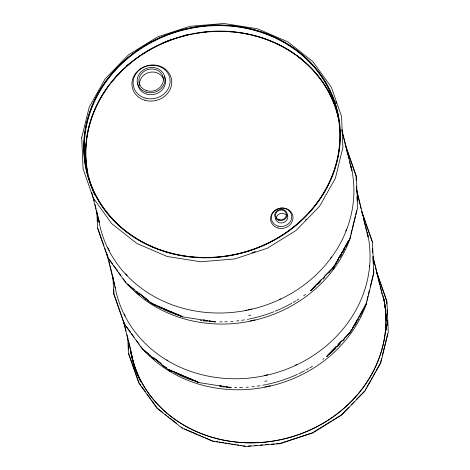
<?xml version="1.0" encoding="UTF-8"?>
<svg xmlns="http://www.w3.org/2000/svg" width="470" height="470" viewBox="0 0 470 470"><rect width="100%" height="100%" fill="white"/><g stroke="black" fill="none" stroke-linecap="round" stroke-linejoin="round"><path stroke-width="0.7" d="M349.874 238.202L350.573 235.364M350.92 233.948L351.965 229.689M352.318 228.267L355.279 216.2M355.631 214.784L356.677 210.525M350.127 238.302L357.694 207.434L356.319 176.191L345.838 146.17M366.018 303.937L366.541 301.811M366.894 300.389L367.94 296.135M368.286 294.714L369.332 290.454M370.207 286.906L373.574 273.141L373.415 269.263M366.271 304.037L373.844 273.17L372.463 241.927L361.982 211.905M381.558 358.598L380.506 362.858L375.818 371.165M382.427 355.05L386.264 339.434M386.616 338.012L387.662 333.753M333.083 267.524L334.147 265.632M333.941 266.519L334.658 265.245M335.38 263.97L336.097 262.689M336.82 261.414L337.901 259.499M342.583 251.203L341.502 253.118L342.213 251.891M343.3 249.928L346.901 243.542M347.624 242.267L348.705 240.352M333.301 267.683L336.508 261.996M337.219 260.733L337.936 259.469M342.924 250.628L346.842 243.677M347.559 242.414L348.27 241.151M334.158 266.678L350.032 238.543M349.445 333.418L351.584 329.629M352.247 328.424L353.011 327.102M353.687 325.874L357.647 318.854M358.357 317.626L359.086 316.298M359.785 315.1L363.768 308.003M364.062 307.515L365.93 304.172M350.303 332.413L366.177 304.278M365.002 390.341L366.083 388.42M366.806 387.145L370.413 380.753M371.13 379.472L372.216 377.557M372.933 376.276L375.101 372.446M305.488 220.048L306.493 219.014M310.412 290.719L321.621 279.192M324.294 276.495L330.815 269.786M331.82 268.752L333.829 266.69M310.582 290.93L334.047 266.854M327.572 355.408L336.367 346.366M338.412 344.263L341.843 340.738M344.028 338.488L345.045 337.437M326.897 356.16L335.927 346.872M337.93 344.81L340.944 341.714M345.456 337.066L349.974 332.425M350.191 332.59L326.726 356.665L327.067 356.366M349.04 407.02L341.39 414.881L332.813 420.192M351.554 404.435L354.075 401.85M356.589 399.259L364.138 391.498M331.591 420.956L312.591 432.717L280.055 443.41M251.908 252.743L255.363 251.609M248.184 446.048L251.08 445.807M254.699 445.507L256.873 445.325M260.498 445.025L262.671 444.849M265.568 444.608L268.464 444.367M271.366 444.127L274.263 443.886M276.436 443.709L279.333 443.469M203.451 319.847L204.891 320.076M206.324 320.299L207.763 320.528M209.203 320.757L210.636 320.981M212.076 321.21L215.566 321.756M182.354 316.792L215.56 322.026M219.596 385.582L221.752 385.923M223.191 386.152L224.631 386.375M226.064 386.604L227.504 386.828M228.943 387.057L230.376 387.286M168.148 369.532L198.34 382.486L231.704 387.762M213.486 441.101L214.931 441.324M216.376 441.553L217.822 441.782M219.267 442.012L223.603 442.693M225.048 442.922L226.493 443.151M228.661 443.492L230.106 443.721M231.551 443.95L232.997 444.173M234.448 444.403L235.893 444.632M237.338 444.861L238.784 445.09M240.229 445.313L241.674 445.542M243.119 445.772L245.287 446.112M198.505 382.527L198.857 382.615L168.859 369.737M152.133 303.561L153.473 304.137M154.812 304.707L156.821 305.571M158.161 306.146L182.272 316.492M152.709 304.002L182.707 316.88M151.998 303.796L182.196 316.751M190.949 378.926L192.941 379.784M194.275 380.353L196.272 381.211M168.947 369.585L170.957 370.442M172.296 371.018L183.012 375.618M184.352 376.194L198.416 382.228M184.393 428.828L197.159 434.309M198.505 434.885L200.52 435.749M201.859 436.325L203.874 437.188M205.22 437.764L212.61 440.936M128.58 284.844L129.732 285.754M138.944 293.027L140.095 293.938M141.247 294.843L142.398 295.753M143.55 296.664L147.01 299.39M152.192 303.485L153.343 304.396M127.452 284.121L134.285 289.514M136.564 291.312L137.704 292.211M138.844 293.11L148.526 300.753M150.23 302.104L151.369 303.003M151.798 303.685L126.483 283.68L108.018 258.095L97.584 228.379L96.796 211.524M153.937 357.852L155.094 358.763M156.246 359.673L160.276 362.852M148.726 353.904L142.827 349.228L140.542 346.073M153.849 357.946L161.821 364.244M165.24 366.941L166.38 367.84M167.949 369.42L142.633 349.416L124.162 323.83L113.728 294.114L112.912 276.536M162.984 412.654L157.286 408.154L151.34 399.917M165.27 414.458L166.409 415.357M167.549 416.255L168.689 417.16M169.829 418.059L176.673 423.464M181.238 427.065L182.378 427.964M108.682 258.559L112.5 263.852M113.352 265.033L117.6 270.92M118.446 272.095L120.996 275.632M123.122 278.575L126.095 282.693M124.403 323.701L125.672 325.469M126.524 326.644L130.772 332.537M131.624 333.712L134.167 337.243M136.294 340.186L139.267 344.31M139.032 382.856L140.73 385.212M141.582 386.387L145.4 391.68M147.098 394.036L150.494 398.742M335.697 101.326L336.42 103.4M346.707 149.325L355.907 175.657M362.123 212.981L365.272 221.993M366.001 224.067L371.811 240.699M376.734 271.995L386.922 301.135L388.296 332.061L380.765 362.957L364.861 391.14L341.561 415.098L312.703 432.964L280.114 443.674L246.004 446.5L212.699 441.248L182.237 428.199L157.086 408.348L138.803 382.997L128.451 353.587L127.781 338.482M376.728 272.806L386.411 300.5M98.189 229.301L103.999 245.933M104.728 248.007L107.877 257.019M114.093 294.343L124.262 323.442M128.721 353.528L138.885 382.609M372.058 241.392L372.199 241.968M97.942 228.608L97.801 228.032M341.878 129.608L352.036 170.963M356.466 188.993L368.18 236.698M372.992 256.273L383.849 300.477M341.866 130.695L342.56 133.521M342.906 134.937L347.771 154.742M348.123 156.157L348.64 158.278M349.51 161.815L350.032 163.942M350.379 165.358L351.595 170.304M356.542 190.45L359.991 204.479M360.331 205.883L361.025 208.692M361.712 211.494L362.746 215.707M363.61 219.214L365.161 225.53M365.501 226.934L366.535 231.14M366.882 232.544L367.916 236.751A128.792 115.362 -13.8 0 0 367.493 234.659M372.898 257.037L373.597 259.892M373.95 261.314L375.001 265.597M375.348 267.019L376.399 271.296M376.752 272.723L379.731 284.844M380.077 286.271L381.129 290.548M381.481 291.976L382.004 294.114M93.642 198.886L94.165 201.007M95.034 204.544L96.074 208.792M96.426 210.202L99.376 222.228A128.792 115.362 -13.8 0 1 99.117 220.829M107.771 256.397L108.288 258.506M108.975 261.308L109.669 264.117M110.009 265.521L113.458 279.55M113.799 280.954L114.833 285.161M124.01 322.514L126.113 331.068M126.988 334.634L128.04 338.911M128.386 340.339L130.842 350.32M91.756 192.336L99.111 222.287M106.813 253.647L115.256 288.022M123.216 320.428L130.924 351.801M356.007 175.939L356.242 180.545M113.993 294.061L113.758 289.455M386.651 301.188L386.781 304.061M387.033 309.801L387.257 314.829M387.515 320.569L387.738 325.593M372.487 248.436L372.681 252.743M372.933 258.488L373.156 263.517M356.501 186.29L356.724 191.319M356.983 197.065L357.171 201.371M128.339 344.915L128.527 349.222M113.276 278.681L113.499 283.71M97.319 217.258L97.513 221.564M126.412 66A128.792 115.362 -13.8 0 1 128.615 64.09M161.651 43.387A128.792 115.362 -13.8 0 1 171.826 39.304M184.487 35.426A128.792 115.362 -13.8 0 1 188.041 34.563M299.96 57.581A128.792 115.362 -13.8 0 1 301.111 58.497M328.295 90.516A128.792 115.362 -13.8 0 1 329.329 92.408M87.126 170.675A128.522 115.121 -13.8 0 1 86.169 142.639M86.239 141.928A128.522 115.121 -13.8 0 1 93.495 112.818M93.765 112.154A128.522 115.121 -13.8 0 1 108.118 86.527M111.613 81.98A128.522 115.121 -13.8 0 1 123.398 69.237M126.624 66.288A128.522 115.121 -13.8 0 1 131.06 62.534M132.176 61.635A128.522 115.121 -13.8 0 1 140.266 55.695M141.47 54.89A128.522 115.121 -13.8 0 1 159.166 44.92M160.476 44.315A128.522 115.121 -13.8 0 1 187.412 35.08M193.805 33.734A128.522 115.121 -13.8 0 1 195.949 33.352M198.111 32.994A128.522 115.121 -13.8 0 1 201.007 32.577M203.915 32.213A128.522 115.121 -13.8 0 1 206.829 31.913M209.755 31.672A128.522 115.121 -13.8 0 1 212.681 31.49M215.601 31.367A128.522 115.121 -13.8 0 1 218.509 31.308M220.683 31.302A128.522 115.121 -13.8 0 1 224.29 31.367M225.735 31.419A128.522 115.121 -13.8 0 1 233.085 31.919M234.554 32.066A128.522 115.121 -13.8 0 1 236.028 32.224M237.491 32.407A128.522 115.121 -13.8 0 1 238.96 32.6M240.423 32.812A128.522 115.121 -13.8 0 1 251.25 34.88M252.666 35.221A128.522 115.121 -13.8 0 1 256.861 36.325M258.964 36.936A128.522 115.121 -13.8 0 1 295.095 54.385M296.288 55.237A128.522 115.121 -13.8 0 1 338.453 117.388M139.772 85.611A12.355 11.069 -13.8 0 1 149.389 72.368A12.355 11.069 -13.8 0 1 163.819 79.994M164.271 76.169A14.03 12.567 -13.8 0 1 154.695 94.241A14.03 12.567 -13.8 0 1 137.657 82.879M91.016 186.05A128.522 115.121 -13.8 0 1 90.328 183.94M87.326 171.861A128.522 115.121 -13.8 0 1 190.009 34.269A128.522 115.121 -13.8 0 1 338.565 117.882M367.281 232.497A129.068 115.608 -13.8 0 1 265.145 375.577A129.068 115.608 -13.8 0 1 114.997 286.618M350.044 238.742A129.068 115.608 -13.8 0 1 250.927 321.034A129.068 115.608 -13.8 0 1 128.187 285.043M346.566 229.037A128.792 115.362 -13.8 0 1 345.767 231.099M331.52 256.89A128.792 115.362 -13.8 0 1 330.234 258.635M280.613 298.826A128.792 115.362 -13.8 0 1 279.309 299.443M251.656 309.002A128.792 115.362 -13.8 0 1 248.101 309.789M246.68 310.077A128.792 115.362 -13.8 0 1 245.252 310.347M127.194 275.455A128.792 115.362 -13.8 0 1 125.69 273.857M109.322 250.686A128.792 115.362 -13.8 0 1 107.718 247.479M350.967 166.063A129.068 115.608 -13.8 0 1 249.394 309.759A129.068 115.608 -13.8 0 1 98.853 220.882M383.632 299.09A129.068 115.608 -13.8 0 1 383.937 300.489M384.625 303.99A129.068 115.608 -13.8 0 1 385.476 309.677M385.911 314.001A129.068 115.608 -13.8 0 1 386.228 320.54M386.223 324.177A129.068 115.608 -13.8 0 1 385.905 330.692M140.753 381.147A129.068 115.608 -13.8 0 1 130.942 351.096M369.397 265.521A128.792 115.362 -13.8 0 1 369.261 266.954M296.764 364.567A128.792 115.362 -13.8 0 1 295.454 365.184M267.8 374.737A128.792 115.362 -13.8 0 1 264.246 375.524M167.913 360.59A128.792 115.362 -13.8 0 1 166.656 359.838M125.143 315.787A128.792 115.362 -13.8 0 1 124.18 313.866M348.922 240.182A130.854 117.206 -13.8 0 1 348.37 241.504M347.794 242.826A130.854 117.206 -13.8 0 1 345.961 246.774M344.986 248.736A130.854 117.206 -13.8 0 1 344.31 250.04M343.623 251.333A130.854 117.206 -13.8 0 1 342.912 252.625M342.189 253.906A130.854 117.206 -13.8 0 1 339.922 257.707M338.735 259.581A130.854 117.206 -13.8 0 1 337.93 260.815M337.102 262.043A130.854 117.206 -13.8 0 1 336.267 263.253M335.416 264.457A130.854 117.206 -13.8 0 1 334.117 266.243M332.807 267.976A130.854 117.206 -13.8 0 1 328.689 273.058M324.764 277.447A130.854 117.206 -13.8 0 1 323.237 279.051M320.622 281.683A130.854 117.206 -13.8 0 1 317.385 284.738M315.734 286.23A130.854 117.206 -13.8 0 1 310.647 290.513M305.447 294.478A130.854 117.206 -13.8 0 1 303.655 295.759M298.761 299.043A130.854 117.206 -13.8 0 1 296.887 300.224M295.624 301A130.854 117.206 -13.8 0 1 293.068 302.51M291.782 303.238A130.854 117.206 -13.8 0 1 281.935 308.291M281.283 308.59A130.854 117.206 -13.8 0 1 275.308 311.169M273.957 311.71A130.854 117.206 -13.8 0 1 250.21 318.801M249.505 318.948A130.854 117.206 -13.8 0 1 247.379 319.359M244.529 319.87A130.854 117.206 -13.8 0 1 241.65 320.317M238.76 320.71A130.854 117.206 -13.8 0 1 236.586 320.969M232.944 321.327A130.854 117.206 -13.8 0 1 230.758 321.498M227.122 321.703A130.854 117.206 -13.8 0 1 224.936 321.786M222.04 321.844A130.854 117.206 -13.8 0 1 219.872 321.85M214.109 321.697A130.854 117.206 -13.8 0 1 211.917 321.58M210.448 321.48A130.854 117.206 -13.8 0 1 208.986 321.368M207.523 321.239A130.854 117.206 -13.8 0 1 203.128 320.757M201.665 320.569A130.854 117.206 -13.8 0 1 200.208 320.364M182.43 316.533A130.854 117.206 -13.8 0 1 181.026 316.122M179.628 315.693A130.854 117.206 -13.8 0 1 163.202 309.348M161.88 308.725A130.854 117.206 -13.8 0 1 159.923 307.762M158.631 307.104A130.854 117.206 -13.8 0 1 152.967 303.984M152.356 303.626A130.854 117.206 -13.8 0 1 149.865 302.11M148.632 301.329A130.854 117.206 -13.8 0 1 147.41 300.536M146.194 299.719A130.854 117.206 -13.8 0 1 144.989 298.897M139.69 294.995A130.854 117.206 -13.8 0 1 135.742 291.782M128.375 284.932A130.854 117.206 -13.8 0 1 127.388 283.915M270.509 385.758A128.792 115.362 -13.8 0 1 266.954 386.54M266.243 386.687A128.792 115.362 -13.8 0 1 264.822 386.969M170.616 371.606A128.792 115.362 -13.8 0 1 168.736 370.472M146.047 352.212A128.792 115.362 -13.8 0 1 145.042 351.149M334.229 267.906A128.792 115.362 -13.8 0 1 332.942 269.657M255.069 319.847A128.792 115.362 -13.8 0 1 250.093 320.951M129.896 286.471A128.792 115.362 -13.8 0 1 128.892 285.413M366.189 304.478A129.068 115.608 -13.8 0 1 267.072 386.769A129.068 115.608 -13.8 0 1 144.331 350.779M365.607 304.589A130.854 117.206 -13.8 0 1 365.067 305.917M364.227 307.903A130.854 117.206 -13.8 0 1 363.645 309.219M363.046 310.541A130.854 117.206 -13.8 0 1 361.13 314.471M360.455 315.775A130.854 117.206 -13.8 0 1 359.767 317.068M358.698 319.001A130.854 117.206 -13.8 0 1 357.97 320.281M357.218 321.551A130.854 117.206 -13.8 0 1 354.885 325.316M354.075 326.55A130.854 117.206 -13.8 0 1 353.252 327.778M352.412 328.988A130.854 117.206 -13.8 0 1 351.131 330.792M349.821 332.566A130.854 117.206 -13.8 0 1 348.064 334.852M344.357 339.346A130.854 117.206 -13.8 0 1 342.9 341.003M340.403 343.717A130.854 117.206 -13.8 0 1 337.296 346.895M336.238 347.935A130.854 117.206 -13.8 0 1 329.076 354.38M323.936 358.475A130.854 117.206 -13.8 0 1 322.772 359.35M312.403 366.353A130.854 117.206 -13.8 0 1 309.859 367.869M308.573 368.609A130.854 117.206 -13.8 0 1 305.982 370.049M304.678 370.748A130.854 117.206 -13.8 0 1 298.744 373.715M297.428 374.326A130.854 117.206 -13.8 0 1 266.361 384.536M265.656 384.683A130.854 117.206 -13.8 0 1 262.818 385.23M259.957 385.723A130.854 117.206 -13.8 0 1 257.078 386.158M254.182 386.54A130.854 117.206 -13.8 0 1 252.002 386.787M248.366 387.121A130.854 117.206 -13.8 0 1 246.18 387.28M242.538 387.474A130.854 117.206 -13.8 0 1 239.635 387.556M236.739 387.586A130.854 117.206 -13.8 0 1 234.577 387.568M230.253 387.433A130.854 117.206 -13.8 0 1 228.79 387.356M227.327 387.268A130.854 117.206 -13.8 0 1 225.864 387.163M224.401 387.039A130.854 117.206 -13.8 0 1 222.933 386.904M221.47 386.751A130.854 117.206 -13.8 0 1 220.007 386.581M197.171 381.857A130.854 117.206 -13.8 0 1 195.074 381.211M193.675 380.759A130.854 117.206 -13.8 0 1 191.584 380.054M190.197 379.56A130.854 117.206 -13.8 0 1 174.135 372.504M172.86 371.829A130.854 117.206 -13.8 0 1 169.112 369.72M166.633 368.233A130.854 117.206 -13.8 0 1 162.338 365.454M154.125 359.374A130.854 117.206 -13.8 0 1 151.34 357.041M150.247 356.09A130.854 117.206 -13.8 0 1 149.172 355.126M266.942 380.853A130.854 117.206 -13.8 0 1 264.822 381.299M250.798 315.117A130.854 117.206 -13.8 0 1 248.677 315.564M287.252 214.614A6.333 5.675 -13.8 0 1 283.41 222.633A6.333 5.675 -13.8 0 1 275.326 218.532M384.578 303.62A129.068 115.608 -13.8 0 1 385.377 308.579M385.993 314.33A129.068 115.608 -13.8 0 1 386.246 318.689M386.305 324.506A129.068 115.608 -13.8 0 1 386.093 329.582M140.512 380.841A129.068 115.608 -13.8 0 1 131.524 354.245M383.82 299.161A129.291 115.808 -13.8 0 1 326.797 421.102A129.291 115.808 -13.8 0 1 183.324 424.88M182.695 424.504A129.291 115.808 -13.8 0 1 130.472 350.573M383.003 295.536A129.291 115.808 -13.8 0 1 280.86 439.573A129.291 115.808 -13.8 0 1 130.319 349.745M383.902 299.237A129.291 115.808 -13.8 0 1 384.207 300.641M140.277 380.8A129.291 115.808 -13.8 0 1 130.766 351.337M383.679 299.29A129.068 115.608 -13.8 0 1 383.99 300.688M384.548 303.491A129.068 115.608 -13.8 0 1 385.435 309.16M385.964 314.201A129.068 115.608 -13.8 0 1 386.24 319.283M386.275 324.376A129.068 115.608 -13.8 0 1 386.011 330.175M140.806 381.352A129.068 115.608 -13.8 0 1 131.494 354.11M276.342 218.057A5.487 4.917 -13.8 0 1 280.149 213.609A5.487 4.917 -13.8 0 1 285.966 214.89M94.775 195.003A128.257 114.88 -13.8 0 1 88.489 176.168M88.178 174.746A128.257 114.88 -13.8 0 1 188.905 34.856A128.257 114.88 -13.8 0 1 338.494 118.751M81.721 137.628L83.078 168.865L93.266 198.005L111.719 223.626L136.864 243.478L167.155 256.479L200.631 261.778L234.742 258.952L267.336 248.242L296.188 230.376L319.494 206.418L335.392 178.236L342.924 147.345L341.549 116.413L331.362 87.279L312.914 61.652L287.763 41.801L257.472 28.805L223.996 23.5L189.886 26.326L157.297 37.036L128.439 54.902L105.139 78.86L89.235 107.043L81.721 137.628M340.779 254.393L338.617 258.224L340.785 254.417M146.311 92.191A14.03 12.567 -13.8 0 0 164.87 77.315A14.03 12.567 -13.8 0 0 142.193 70.811A14.03 12.567 -13.8 0 0 146.311 92.191M278.786 220.383A6.333 5.675 -13.8 0 0 287.164 213.668A6.333 5.675 -13.8 0 0 276.924 210.73A6.333 5.675 -13.8 0 0 278.786 220.383M278.011 226.117A10.264 9.194 -13.8 0 0 291.594 215.231A10.264 9.194 -13.8 0 0 274.997 210.472A10.264 9.194 -13.8 0 0 278.011 226.117M145.212 98.101A18.624 16.679 -13.8 0 0 169.852 78.355A18.624 16.679 -13.8 0 0 139.749 69.725A18.624 16.679 -13.8 0 0 145.212 98.101M167.808 252.355A128.792 115.362 -13.8 0 0 338.212 115.814A128.792 115.362 -13.8 0 0 130.025 56.095A128.792 115.362 -13.8 0 0 167.808 252.355M167.937 252.249A128.522 115.121 -13.8 0 0 337.977 115.996A128.522 115.121 -13.8 0 0 130.231 56.406A128.522 115.121 -13.8 0 0 167.937 252.249M146.887 90.745A12.355 11.069 -13.8 0 0 163.231 77.65A12.355 11.069 -13.8 0 0 143.262 71.922A12.355 11.069 -13.8 0 0 146.887 90.745M167.714 252.584A129.068 115.608 -13.8 0 0 338.476 115.755A129.068 115.608 -13.8 0 0 129.849 55.912A129.068 115.608 -13.8 0 0 167.714 252.584M279.074 219.655A5.487 4.917 -13.8 0 0 286.336 213.838A5.487 4.917 -13.8 0 0 277.464 211.294A5.487 4.917 -13.8 0 0 279.074 219.655M144.971 100.286A20.028 17.936 -13.8 0 0 171.468 79.054A20.028 17.936 -13.8 0 0 139.096 69.772A20.028 17.936 -13.8 0 0 144.971 100.286M277.893 227.997A11.315 10.134 -13.8 0 0 292.863 216A11.315 10.134 -13.8 0 0 274.574 210.754A11.315 10.134 -13.8 0 0 277.893 227.997"/></g></svg>
